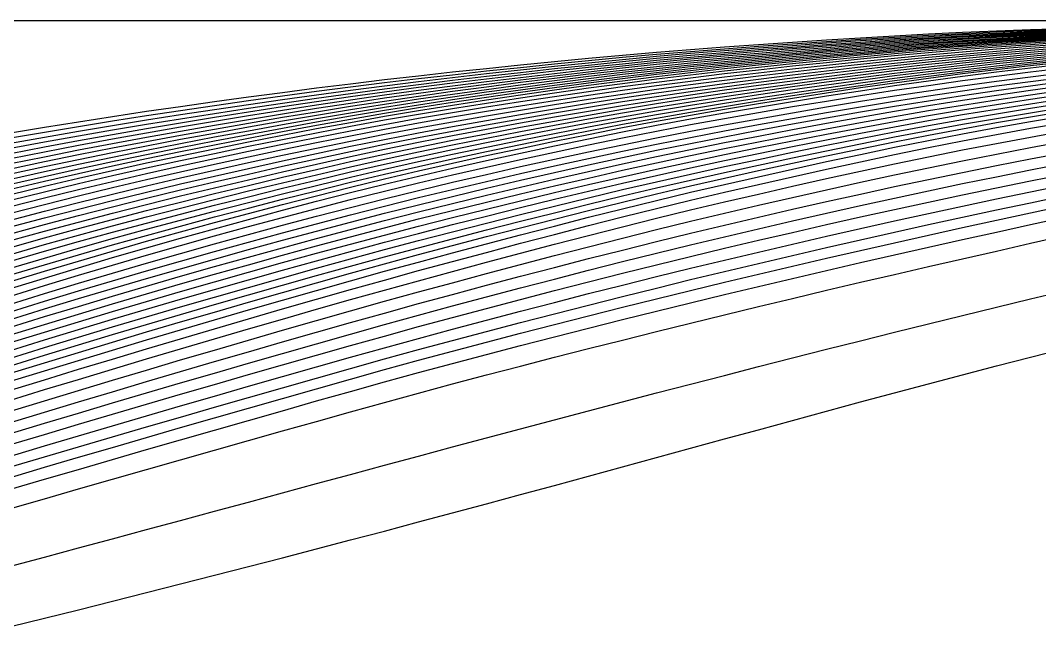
# Model space of a CAD drawing. Header units: metres. Extents: x -42 to 420, y 0 to 297.
# Drawn here: x 197.62 to 218.43, y 92.4 to 104.79 of the extents above; entities that cross this region are included whole.
import ezdxf

# ---------------------------------------------------------------- set-up
doc = ezdxf.new("R2010")
doc.units = ezdxf.units.M
doc.layers.add('DECK', color=7, linetype='Continuous')
doc.layers.add('WATERLINES', color=7, linetype='Continuous')

msp = doc.modelspace()

# ---------------------------------------------------------------- linework, layer by layer
at = {"layer": 'DECK'}
msp.add_line((162, 104.786), (384.222, 104.786), dxfattribs=at)
at = {"layer": 'WATERLINES'}
for points in [[(197.417, 102.489), (198.111, 102.604), (198.806, 102.716), (199.5, 102.824), (200.194, 102.929), (200.889, 103.03), (201.583, 103.128), (202.278, 103.223), (202.972, 103.316), (203.667, 103.406), (204.361, 103.493), (205.056, 103.576), (205.75, 103.656), (206.444, 103.732), (207.139, 103.805), (207.833, 103.877), (208.528, 103.945), (209.222, 104.012), (209.917, 104.075), (210.611, 104.135), (211.306, 104.191), (212, 104.243), (212.694, 104.293), (213.389, 104.341), (214.083, 104.387), (214.778, 104.43), (215.472, 104.471), (216.167, 104.509), (216.861, 104.542), (217.556, 104.571), (218.25, 104.598), (218.944, 104.623)], [(197.417, 102.384), (198.111, 102.504), (198.806, 102.62), (199.5, 102.732), (200.194, 102.841), (200.889, 102.946), (201.583, 103.048), (202.278, 103.147), (202.972, 103.243), (203.667, 103.337), (204.361, 103.427), (205.056, 103.514), (205.75, 103.597), (206.444, 103.676), (207.139, 103.752), (207.833, 103.826), (208.528, 103.897), (209.222, 103.966), (209.917, 104.032), (210.611, 104.094), (211.306, 104.152), (212, 104.207), (212.694, 104.258), (213.389, 104.308), (214.083, 104.356), (214.778, 104.401), (215.472, 104.444), (216.167, 104.483), (216.861, 104.518), (217.556, 104.549), (218.25, 104.578), (218.944, 104.605)], [(197.417, 102.279), (198.111, 102.403), (198.806, 102.524), (199.5, 102.64), (200.194, 102.753), (200.889, 102.862), (201.583, 102.967), (202.278, 103.07), (202.972, 103.17), (203.667, 103.267), (204.361, 103.361), (205.056, 103.451), (205.75, 103.538), (206.444, 103.62), (207.139, 103.698), (207.833, 103.775), (208.528, 103.849), (209.222, 103.92), (209.917, 103.988), (210.611, 104.053), (211.306, 104.114), (212, 104.17), (212.694, 104.223), (213.389, 104.275), (214.083, 104.325), (214.778, 104.372), (215.472, 104.416), (216.167, 104.457), (216.861, 104.495), (217.556, 104.527), (218.25, 104.558), (218.944, 104.587)], [(197.417, 102.174), (198.111, 102.303), (198.806, 102.427), (199.5, 102.548), (200.194, 102.665), (200.889, 102.778), (201.583, 102.887), (202.278, 102.994), (202.972, 103.097), (203.667, 103.198), (204.361, 103.295), (205.056, 103.389), (205.75, 103.478), (206.444, 103.563), (207.139, 103.645), (207.833, 103.724), (208.528, 103.801), (209.222, 103.874), (209.917, 103.945), (210.611, 104.012), (211.306, 104.075), (212, 104.133), (212.694, 104.189), (213.389, 104.242), (214.083, 104.294), (214.778, 104.343), (215.472, 104.389), (216.167, 104.432), (216.861, 104.471), (217.556, 104.506), (218.25, 104.538), (218.944, 104.568)], [(197.417, 102.07), (198.111, 102.202), (198.806, 102.331), (199.5, 102.456), (200.194, 102.577), (200.889, 102.693), (201.583, 102.806), (202.278, 102.917), (202.972, 103.025), (203.667, 103.129), (204.361, 103.23), (205.056, 103.326), (205.75, 103.419), (206.444, 103.507), (207.139, 103.591), (207.833, 103.673), (208.528, 103.752), (209.222, 103.829), (209.917, 103.901), (210.611, 103.971), (211.306, 104.036), (212, 104.096), (212.694, 104.154), (213.389, 104.21), (214.083, 104.263), (214.778, 104.314), (215.472, 104.362), (216.167, 104.406), (216.861, 104.447), (217.556, 104.484), (218.25, 104.517), (218.944, 104.55)], [(197.417, 101.965), (198.111, 102.102), (198.806, 102.235), (199.5, 102.364), (200.194, 102.489), (200.889, 102.609), (201.583, 102.726), (202.278, 102.84), (202.972, 102.952), (203.667, 103.06), (204.361, 103.164), (205.056, 103.264), (205.75, 103.36), (206.444, 103.451), (207.139, 103.538), (207.833, 103.622), (208.528, 103.704), (209.222, 103.783), (209.917, 103.858), (210.611, 103.929), (211.306, 103.997), (212, 104.06), (212.694, 104.119), (213.389, 104.177), (214.083, 104.232), (214.778, 104.285), (215.472, 104.334), (216.167, 104.381), (216.861, 104.423), (217.556, 104.462), (218.25, 104.497), (218.944, 104.531)], [(197.417, 101.86), (198.111, 102.001), (198.806, 102.139), (199.5, 102.272), (200.194, 102.401), (200.889, 102.525), (201.583, 102.646), (202.278, 102.764), (202.972, 102.879), (203.667, 102.99), (204.361, 103.098), (205.056, 103.202), (205.75, 103.3), (206.444, 103.394), (207.139, 103.484), (207.833, 103.572), (208.528, 103.656), (209.222, 103.737), (209.917, 103.815), (210.611, 103.888), (211.306, 103.958), (212, 104.023), (212.694, 104.085), (213.389, 104.144), (214.083, 104.201), (214.778, 104.256), (215.472, 104.307), (216.167, 104.355), (216.861, 104.399), (217.556, 104.44), (218.25, 104.477), (218.944, 104.513)], [(197.417, 101.755), (198.111, 101.901), (198.806, 102.043), (199.5, 102.18), (200.194, 102.313), (200.889, 102.441), (201.583, 102.566), (202.278, 102.687), (202.972, 102.806), (203.667, 102.921), (204.361, 103.032), (205.056, 103.139), (205.75, 103.241), (206.444, 103.338), (207.139, 103.431), (207.833, 103.521), (208.528, 103.608), (209.222, 103.691), (209.917, 103.771), (210.611, 103.847), (211.306, 103.919), (212, 103.986), (212.694, 104.05), (213.389, 104.112), (214.083, 104.171), (214.778, 104.227), (215.472, 104.28), (216.167, 104.33), (216.861, 104.376), (217.556, 104.418), (218.25, 104.457), (218.944, 104.495)], [(197.417, 101.651), (198.111, 101.8), (198.806, 101.946), (199.5, 102.088), (200.194, 102.225), (200.889, 102.357), (201.583, 102.485), (202.278, 102.611), (202.972, 102.733), (203.667, 102.852), (204.361, 102.966), (205.056, 103.077), (205.75, 103.182), (206.444, 103.282), (207.139, 103.377), (207.833, 103.47), (208.528, 103.559), (209.222, 103.646), (209.917, 103.728), (210.611, 103.806), (211.306, 103.88), (212, 103.949), (212.694, 104.015), (213.389, 104.079), (214.083, 104.14), (214.778, 104.198), (215.472, 104.253), (216.167, 104.304), (216.861, 104.352), (217.556, 104.396), (218.25, 104.437), (218.944, 104.476)], [(197.417, 101.545), (198.111, 101.699), (198.806, 101.849), (199.5, 101.995), (200.194, 102.136), (200.889, 102.272), (201.583, 102.404), (202.278, 102.533), (202.972, 102.659), (203.667, 102.782), (204.361, 102.9), (205.056, 103.013), (205.75, 103.122), (206.444, 103.225), (207.139, 103.323), (207.833, 103.418), (208.528, 103.511), (209.222, 103.599), (209.917, 103.684), (210.611, 103.764), (211.306, 103.841), (212, 103.912), (212.694, 103.98), (213.389, 104.045), (214.083, 104.108), (214.778, 104.168), (215.472, 104.225), (216.167, 104.278), (216.861, 104.328), (217.556, 104.373), (218.25, 104.416), (218.944, 104.458)], [(197.417, 101.441), (198.111, 101.599), (198.806, 101.754), (199.5, 101.904), (200.194, 102.049), (200.889, 102.188), (201.583, 102.324), (202.278, 102.457), (202.972, 102.587), (203.667, 102.713), (204.361, 102.835), (205.056, 102.952), (205.75, 103.063), (206.444, 103.169), (207.139, 103.27), (207.833, 103.368), (208.528, 103.463), (209.222, 103.554), (209.917, 103.641), (210.611, 103.724), (211.306, 103.802), (212, 103.876), (212.694, 103.946), (213.389, 104.013), (214.083, 104.078), (214.778, 104.139), (215.472, 104.198), (216.167, 104.253), (216.861, 104.304), (217.556, 104.352), (218.25, 104.396), (218.944, 104.44)], [(197.417, 101.338), (198.111, 101.501), (198.806, 101.66), (199.5, 101.814), (200.194, 101.963), (200.889, 102.107), (201.583, 102.246), (202.278, 102.383), (202.972, 102.517), (203.667, 102.646), (204.361, 102.771), (205.056, 102.892), (205.75, 103.006), (206.444, 103.115), (207.139, 103.219), (207.833, 103.32), (208.528, 103.417), (209.222, 103.51), (209.917, 103.6), (210.611, 103.685), (211.306, 103.765), (212, 103.841), (212.694, 103.913), (213.389, 103.982), (214.083, 104.048), (214.778, 104.112), (215.472, 104.172), (216.167, 104.229), (216.861, 104.282), (217.556, 104.331), (218.25, 104.377), (218.944, 104.422)], [(197.417, 101.231), (198.111, 101.399), (198.806, 101.561), (199.5, 101.719), (200.194, 101.873), (200.889, 102.02), (201.583, 102.164), (202.278, 102.304), (202.972, 102.441), (203.667, 102.575), (204.361, 102.703), (205.056, 102.827), (205.75, 102.945), (206.444, 103.056), (207.139, 103.163), (207.833, 103.267), (208.528, 103.366), (209.222, 103.462), (209.917, 103.554), (210.611, 103.642), (211.306, 103.724), (212, 103.802), (212.694, 103.876), (213.389, 103.948), (214.083, 104.016), (214.778, 104.081), (215.472, 104.143), (216.167, 104.202), (216.861, 104.257), (217.556, 104.308), (218.25, 104.356), (218.944, 104.403)], [(197.417, 101.115), (198.111, 101.286), (198.806, 101.452), (199.5, 101.614), (200.194, 101.771), (200.889, 101.923), (201.583, 102.07), (202.278, 102.214), (202.972, 102.355), (203.667, 102.492), (204.361, 102.624), (205.056, 102.751), (205.75, 102.872), (206.444, 102.987), (207.139, 103.097), (207.833, 103.203), (208.528, 103.306), (209.222, 103.405), (209.917, 103.499), (210.611, 103.589), (211.306, 103.675), (212, 103.755), (212.694, 103.832), (213.389, 103.905), (214.083, 103.976), (214.778, 104.044), (215.472, 104.108), (216.167, 104.169), (216.861, 104.226), (217.556, 104.279), (218.25, 104.329), (218.944, 104.378)], [(197.417, 100.987), (198.111, 101.162), (198.806, 101.332), (199.5, 101.498), (200.194, 101.658), (200.889, 101.813), (201.583, 101.964), (202.278, 102.112), (202.972, 102.256), (203.667, 102.396), (204.361, 102.532), (205.056, 102.662), (205.75, 102.787), (206.444, 102.905), (207.139, 103.018), (207.833, 103.128), (208.528, 103.234), (209.222, 103.336), (209.917, 103.434), (210.611, 103.527), (211.306, 103.615), (212, 103.699), (212.694, 103.778), (213.389, 103.854), (214.083, 103.928), (214.778, 103.998), (215.472, 104.065), (216.167, 104.128), (216.861, 104.188), (217.556, 104.243), (218.25, 104.296), (218.944, 104.347)], [(197.417, 100.849), (198.111, 101.027), (198.806, 101.201), (199.5, 101.37), (200.194, 101.534), (200.889, 101.692), (201.583, 101.847), (202.278, 101.998), (202.972, 102.146), (203.667, 102.29), (204.361, 102.429), (205.056, 102.563), (205.75, 102.691), (206.444, 102.813), (207.139, 102.929), (207.833, 103.043), (208.528, 103.152), (209.222, 103.258), (209.917, 103.359), (210.611, 103.455), (211.306, 103.547), (212, 103.633), (212.694, 103.716), (213.389, 103.796), (214.083, 103.872), (214.778, 103.946), (215.472, 104.015), (216.167, 104.082), (216.861, 104.144), (217.556, 104.202), (218.25, 104.257), (218.944, 104.31)], [(197.417, 100.707), (198.111, 100.888), (198.806, 101.066), (199.5, 101.238), (200.194, 101.405), (200.889, 101.567), (201.583, 101.725), (202.278, 101.88), (202.972, 102.031), (203.667, 102.179), (204.361, 102.321), (205.056, 102.459), (205.75, 102.59), (206.444, 102.716), (207.139, 102.836), (207.833, 102.953), (208.528, 103.066), (209.222, 103.175), (209.917, 103.28), (210.611, 103.38), (211.306, 103.475), (212, 103.565), (212.694, 103.651), (213.389, 103.734), (214.083, 103.814), (214.778, 103.89), (215.472, 103.963), (216.167, 104.032), (216.861, 104.097), (217.556, 104.158), (218.25, 104.216), (218.944, 104.272)], [(197.417, 100.566), (198.111, 100.751), (198.806, 100.932), (199.5, 101.108), (200.194, 101.278), (200.889, 101.444), (201.583, 101.605), (202.278, 101.763), (202.972, 101.918), (203.667, 102.069), (204.361, 102.215), (205.056, 102.356), (205.75, 102.491), (206.444, 102.62), (207.139, 102.744), (207.833, 102.865), (208.528, 102.981), (209.222, 103.094), (209.917, 103.202), (210.611, 103.306), (211.306, 103.404), (212, 103.497), (212.694, 103.587), (213.389, 103.673), (214.083, 103.756), (214.778, 103.836), (215.472, 103.912), (216.167, 103.984), (216.861, 104.052), (217.556, 104.115), (218.25, 104.175), (218.944, 104.234)], [(197.417, 100.427), (198.111, 100.615), (198.806, 100.799), (199.5, 100.978), (200.194, 101.153), (200.889, 101.322), (201.583, 101.486), (202.278, 101.648), (202.972, 101.806), (203.667, 101.961), (204.361, 102.11), (205.056, 102.255), (205.75, 102.394), (206.444, 102.526), (207.139, 102.654), (207.833, 102.778), (208.528, 102.898), (209.222, 103.014), (209.917, 103.126), (210.611, 103.232), (211.306, 103.334), (212, 103.431), (212.694, 103.524), (213.389, 103.613), (214.083, 103.699), (214.778, 103.782), (215.472, 103.861), (216.167, 103.936), (216.861, 104.007), (217.556, 104.073), (218.25, 104.136), (218.944, 104.197)], [(197.417, 100.287), (198.111, 100.479), (198.806, 100.666), (199.5, 100.849), (200.194, 101.026), (200.889, 101.199), (201.583, 101.367), (202.278, 101.532), (202.972, 101.694), (203.667, 101.852), (204.361, 102.005), (205.056, 102.153), (205.75, 102.295), (206.444, 102.431), (207.139, 102.562), (207.833, 102.69), (208.528, 102.814), (209.222, 102.933), (209.917, 103.048), (210.611, 103.159), (211.306, 103.264), (212, 103.364), (212.694, 103.46), (213.389, 103.553), (214.083, 103.642), (214.778, 103.728), (215.472, 103.81), (216.167, 103.888), (216.861, 103.961), (217.556, 104.03), (218.25, 104.096), (218.944, 104.159)], [(197.417, 100.147), (198.111, 100.342), (198.806, 100.533), (199.5, 100.719), (200.194, 100.9), (200.889, 101.076), (201.583, 101.248), (202.278, 101.416), (202.972, 101.582), (203.667, 101.743), (204.361, 101.9), (205.056, 102.051), (205.75, 102.197), (206.444, 102.337), (207.139, 102.471), (207.833, 102.602), (208.528, 102.73), (209.222, 102.853), (209.917, 102.971), (210.611, 103.085), (211.306, 103.194), (212, 103.297), (212.694, 103.396), (213.389, 103.492), (214.083, 103.585), (214.778, 103.674), (215.472, 103.759), (216.167, 103.84), (216.861, 103.916), (217.556, 103.988), (218.25, 104.056), (218.944, 104.121)], [(197.417, 100.007), (198.111, 100.205), (198.806, 100.4), (199.5, 100.589), (200.194, 100.774), (200.889, 100.953), (201.583, 101.129), (202.278, 101.301), (202.972, 101.47), (203.667, 101.634), (204.361, 101.795), (205.056, 101.95), (205.75, 102.099), (206.444, 102.242), (207.139, 102.381), (207.833, 102.515), (208.528, 102.646), (209.222, 102.773), (209.917, 102.895), (210.611, 103.012), (211.306, 103.124), (212, 103.231), (212.694, 103.333), (213.389, 103.432), (214.083, 103.528), (214.778, 103.621), (215.472, 103.709), (216.167, 103.792), (216.861, 103.872), (217.556, 103.946), (218.25, 104.016), (218.944, 104.084)], [(197.417, 99.867), (198.111, 100.069), (198.806, 100.266), (199.5, 100.459), (200.194, 100.647), (200.889, 100.83), (201.583, 101.009), (202.278, 101.185), (202.972, 101.357), (203.667, 101.525), (204.361, 101.689), (205.056, 101.847), (205.75, 102), (206.444, 102.147), (207.139, 102.289), (207.833, 102.427), (208.528, 102.561), (209.222, 102.692), (209.917, 102.817), (210.611, 102.938), (211.306, 103.054), (212, 103.163), (212.694, 103.269), (213.389, 103.372), (214.083, 103.471), (214.778, 103.566), (215.472, 103.657), (216.167, 103.744), (216.861, 103.826), (217.556, 103.902), (218.25, 103.976), (218.944, 104.046)], [(197.417, 99.726), (198.111, 99.931), (198.806, 100.132), (199.5, 100.328), (200.194, 100.52), (200.889, 100.706), (201.583, 100.888), (202.278, 101.067), (202.972, 101.243), (203.667, 101.414), (204.361, 101.582), (205.056, 101.744), (205.75, 101.9), (206.444, 102.05), (207.139, 102.195), (207.833, 102.337), (208.528, 102.475), (209.222, 102.609), (209.917, 102.738), (210.611, 102.862), (211.306, 102.981), (212, 103.094), (212.694, 103.203), (213.389, 103.309), (214.083, 103.411), (214.778, 103.51), (215.472, 103.604), (216.167, 103.694), (216.861, 103.778), (217.556, 103.858), (218.25, 103.933), (218.944, 104.007)], [(197.417, 99.587), (198.111, 99.795), (198.806, 100), (199.5, 100.2), (200.194, 100.395), (200.889, 100.584), (201.583, 100.77), (202.278, 100.953), (202.972, 101.132), (203.667, 101.307), (204.361, 101.478), (205.056, 101.644), (205.75, 101.804), (206.444, 101.957), (207.139, 102.106), (207.833, 102.252), (208.528, 102.393), (209.222, 102.531), (209.917, 102.663), (210.611, 102.791), (211.306, 102.913), (212, 103.03), (212.694, 103.142), (213.389, 103.251), (214.083, 103.356), (214.778, 103.458), (215.472, 103.555), (216.167, 103.648), (216.861, 103.735), (217.556, 103.817), (218.25, 103.895), (218.944, 103.971)], [(197.417, 99.45), (198.111, 99.662), (198.806, 99.87), (199.5, 100.074), (200.194, 100.273), (200.889, 100.467), (201.583, 100.656), (202.278, 100.843), (202.972, 101.026), (203.667, 101.205), (204.361, 101.38), (205.056, 101.549), (205.75, 101.713), (206.444, 101.87), (207.139, 102.023), (207.833, 102.172), (208.528, 102.317), (209.222, 102.458), (209.917, 102.595), (210.611, 102.726), (211.306, 102.852), (212, 102.971), (212.694, 103.087), (213.389, 103.199), (214.083, 103.308), (214.778, 103.412), (215.472, 103.513), (216.167, 103.608), (216.861, 103.698), (217.556, 103.783), (218.25, 103.864), (218.944, 103.942)], [(197.417, 99.307), (198.111, 99.522), (198.806, 99.733), (199.5, 99.94), (200.194, 100.142), (200.889, 100.339), (201.583, 100.531), (202.278, 100.721), (202.972, 100.907), (203.667, 101.09), (204.361, 101.267), (205.056, 101.44), (205.75, 101.607), (206.444, 101.768), (207.139, 101.924), (207.833, 102.076), (208.528, 102.225), (209.222, 102.369), (209.917, 102.509), (210.611, 102.644), (211.306, 102.773), (212, 102.896), (212.694, 103.015), (213.389, 103.13), (214.083, 103.242), (214.778, 103.35), (215.472, 103.453), (216.167, 103.552), (216.861, 103.645), (217.556, 103.732), (218.25, 103.815), (218.944, 103.896)], [(197.417, 99.152), (198.111, 99.368), (198.806, 99.58), (199.5, 99.787), (200.194, 99.99), (200.889, 100.188), (201.583, 100.382), (202.278, 100.573), (202.972, 100.761), (203.667, 100.945), (204.361, 101.124), (205.056, 101.299), (205.75, 101.468), (206.444, 101.631), (207.139, 101.79), (207.833, 101.945), (208.528, 102.097), (209.222, 102.244), (209.917, 102.387), (210.611, 102.524), (211.306, 102.657), (212, 102.783), (212.694, 102.905), (213.389, 103.024), (214.083, 103.139), (214.778, 103.25), (215.472, 103.357), (216.167, 103.459), (216.861, 103.555), (217.556, 103.646), (218.25, 103.732), (218.944, 103.816)], [(197.417, 98.992), (198.111, 99.207), (198.806, 99.418), (199.5, 99.625), (200.194, 99.828), (200.889, 100.026), (201.583, 100.221), (202.278, 100.413), (202.972, 100.601), (203.667, 100.786), (204.361, 100.967), (205.056, 101.143), (205.75, 101.314), (206.444, 101.479), (207.139, 101.64), (207.833, 101.798), (208.528, 101.952), (209.222, 102.102), (209.917, 102.247), (210.611, 102.388), (211.306, 102.523), (212, 102.653), (212.694, 102.778), (213.389, 102.9), (214.083, 103.018), (214.778, 103.133), (215.472, 103.243), (216.167, 103.349), (216.861, 103.448), (217.556, 103.543), (218.25, 103.632), (218.944, 103.719)], [(197.417, 98.833), (198.111, 99.048), (198.806, 99.259), (199.5, 99.467), (200.194, 99.67), (200.889, 99.869), (201.583, 100.064), (202.278, 100.257), (202.972, 100.447), (203.667, 100.633), (204.361, 100.815), (205.056, 100.993), (205.75, 101.166), (206.444, 101.333), (207.139, 101.496), (207.833, 101.656), (208.528, 101.813), (209.222, 101.966), (209.917, 102.114), (210.611, 102.257), (211.306, 102.396), (212, 102.529), (212.694, 102.657), (213.389, 102.782), (214.083, 102.904), (214.778, 103.022), (215.472, 103.136), (216.167, 103.245), (216.861, 103.348), (217.556, 103.446), (218.25, 103.539), (218.944, 103.629)], [(197.417, 98.676), (198.111, 98.891), (198.806, 99.103), (199.5, 99.311), (200.194, 99.515), (200.889, 99.714), (201.583, 99.911), (202.278, 100.105), (202.972, 100.296), (203.667, 100.483), (204.361, 100.667), (205.056, 100.847), (205.75, 101.021), (206.444, 101.191), (207.139, 101.357), (207.833, 101.519), (208.528, 101.678), (209.222, 101.834), (209.917, 101.985), (210.611, 102.132), (211.306, 102.273), (212, 102.409), (212.694, 102.541), (213.389, 102.67), (214.083, 102.795), (214.778, 102.916), (215.472, 103.033), (216.167, 103.145), (216.861, 103.252), (217.556, 103.353), (218.25, 103.449), (218.944, 103.543)], [(197.417, 98.519), (198.111, 98.734), (198.806, 98.945), (199.5, 99.153), (200.194, 99.358), (200.889, 99.558), (201.583, 99.756), (202.278, 99.951), (202.972, 100.143), (203.667, 100.332), (204.361, 100.517), (205.056, 100.699), (205.75, 100.875), (206.444, 101.047), (207.139, 101.215), (207.833, 101.38), (208.528, 101.542), (209.222, 101.701), (209.917, 101.855), (210.611, 102.004), (211.306, 102.149), (212, 102.288), (212.694, 102.423), (213.389, 102.555), (214.083, 102.684), (214.778, 102.808), (215.472, 102.929), (216.167, 103.044), (216.861, 103.155), (217.556, 103.259), (218.25, 103.358), (218.944, 103.455)], [(197.417, 98.361), (198.111, 98.576), (198.806, 98.787), (199.5, 98.996), (200.194, 99.201), (200.889, 99.402), (201.583, 99.6), (202.278, 99.796), (202.972, 99.99), (203.667, 100.18), (204.361, 100.367), (205.056, 100.55), (205.75, 100.729), (206.444, 100.902), (207.139, 101.073), (207.833, 101.24), (208.528, 101.405), (209.222, 101.566), (209.917, 101.723), (210.611, 101.876), (211.306, 102.024), (212, 102.166), (212.694, 102.304), (213.389, 102.439), (214.083, 102.571), (214.778, 102.7), (215.472, 102.823), (216.167, 102.942), (216.861, 103.056), (217.556, 103.163), (218.25, 103.266), (218.944, 103.366)], [(197.417, 98.204), (198.111, 98.418), (198.806, 98.63), (199.5, 98.839), (200.194, 99.044), (200.889, 99.246), (201.583, 99.445), (202.278, 99.642), (202.972, 99.837), (203.667, 100.029), (204.361, 100.217), (205.056, 100.402), (205.75, 100.582), (206.444, 100.758), (207.139, 100.931), (207.833, 101.101), (208.528, 101.269), (209.222, 101.433), (209.917, 101.593), (210.611, 101.748), (211.306, 101.899), (212, 102.044), (212.694, 102.186), (213.389, 102.325), (214.083, 102.46), (214.778, 102.592), (215.472, 102.719), (216.167, 102.841), (216.861, 102.958), (217.556, 103.069), (218.25, 103.175), (218.944, 103.278)], [(197.417, 98.046), (198.111, 98.26), (198.806, 98.472), (199.5, 98.681), (200.194, 98.887), (200.889, 99.09), (201.583, 99.29), (202.278, 99.488), (202.972, 99.684), (203.667, 99.877), (204.361, 100.067), (205.056, 100.253), (205.75, 100.436), (206.444, 100.614), (207.139, 100.789), (207.833, 100.962), (208.528, 101.132), (209.222, 101.298), (209.917, 101.461), (210.611, 101.62), (211.306, 101.774), (212, 101.922), (212.694, 102.067), (213.389, 102.209), (214.083, 102.348), (214.778, 102.483), (215.472, 102.614), (216.167, 102.739), (216.861, 102.86), (217.556, 102.974), (218.25, 103.083), (218.944, 103.19)], [(197.417, 97.887), (198.111, 98.101), (198.806, 98.313), (199.5, 98.523), (200.194, 98.729), (200.889, 98.933), (201.583, 99.134), (202.278, 99.333), (202.972, 99.53), (203.667, 99.724), (204.361, 99.916), (205.056, 100.104), (205.75, 100.288), (206.444, 100.468), (207.139, 100.646), (207.833, 100.821), (208.528, 100.994), (209.222, 101.163), (209.917, 101.329), (210.611, 101.49), (211.306, 101.647), (212, 101.799), (212.694, 101.947), (213.389, 102.092), (214.083, 102.234), (214.778, 102.373), (215.472, 102.507), (216.167, 102.636), (216.861, 102.76), (217.556, 102.877), (218.25, 102.99), (218.944, 103.1)], [(197.417, 97.73), (198.111, 97.945), (198.806, 98.157), (199.5, 98.367), (200.194, 98.574), (200.889, 98.778), (201.583, 98.98), (202.278, 99.18), (202.972, 99.378), (203.667, 99.574), (204.361, 99.767), (205.056, 99.957), (205.75, 100.143), (206.444, 100.326), (207.139, 100.505), (207.833, 100.683), (208.528, 100.858), (209.222, 101.031), (209.917, 101.199), (210.611, 101.364), (211.306, 101.524), (212, 101.679), (212.694, 101.83), (213.389, 101.979), (214.083, 102.124), (214.778, 102.266), (215.472, 102.404), (216.167, 102.536), (216.861, 102.663), (217.556, 102.784), (218.25, 102.9), (218.944, 103.013)], [(197.417, 97.577), (198.111, 97.791), (198.806, 98.003), (199.5, 98.213), (200.194, 98.421), (200.889, 98.626), (201.583, 98.829), (202.278, 99.03), (202.972, 99.23), (203.667, 99.427), (204.361, 99.621), (205.056, 99.813), (205.75, 100.002), (206.444, 100.186), (207.139, 100.369), (207.833, 100.549), (208.528, 100.727), (209.222, 100.903), (209.917, 101.075), (210.611, 101.242), (211.306, 101.406), (212, 101.564), (212.694, 101.718), (213.389, 101.87), (214.083, 102.02), (214.778, 102.165), (215.472, 102.306), (216.167, 102.442), (216.861, 102.573), (217.556, 102.697), (218.25, 102.816), (218.944, 102.932)], [(197.417, 97.415), (198.111, 97.629), (198.806, 97.842), (199.5, 98.052), (200.194, 98.26), (200.889, 98.466), (201.583, 98.669), (202.278, 98.872), (202.972, 99.072), (203.667, 99.271), (204.361, 99.467), (205.056, 99.66), (205.75, 99.85), (206.444, 100.037), (207.139, 100.221), (207.833, 100.404), (208.528, 100.585), (209.222, 100.763), (209.917, 100.938), (210.611, 101.108), (211.306, 101.275), (212, 101.436), (212.694, 101.593), (213.389, 101.748), (214.083, 101.901), (214.778, 102.049), (215.472, 102.194), (216.167, 102.333), (216.861, 102.467), (217.556, 102.595), (218.25, 102.717), (218.944, 102.837)], [(197.417, 97.233), (198.111, 97.447), (198.806, 97.659), (199.5, 97.869), (200.194, 98.078), (200.889, 98.283), (201.583, 98.487), (202.278, 98.69), (202.972, 98.892), (203.667, 99.091), (204.361, 99.288), (205.056, 99.482), (205.75, 99.674), (206.444, 99.862), (207.139, 100.048), (207.833, 100.232), (208.528, 100.414), (209.222, 100.594), (209.917, 100.77), (210.611, 100.943), (211.306, 101.111), (212, 101.275), (212.694, 101.435), (213.389, 101.592), (214.083, 101.747), (214.778, 101.898), (215.472, 102.045), (216.167, 102.187), (216.861, 102.324), (217.556, 102.455), (218.25, 102.581), (218.944, 102.703)], [(197.417, 97.03), (198.111, 97.243), (198.806, 97.454), (199.5, 97.664), (200.194, 97.872), (200.889, 98.077), (201.583, 98.281), (202.278, 98.484), (202.972, 98.685), (203.667, 98.885), (204.361, 99.082), (205.056, 99.277), (205.75, 99.469), (206.444, 99.658), (207.139, 99.844), (207.833, 100.029), (208.528, 100.212), (209.222, 100.392), (209.917, 100.569), (210.611, 100.743), (211.306, 100.913), (212, 101.077), (212.694, 101.239), (213.389, 101.398), (214.083, 101.554), (214.778, 101.707), (215.472, 101.856), (216.167, 102.001), (216.861, 102.14), (217.556, 102.274), (218.25, 102.403), (218.944, 102.528)], [(197.417, 96.806), (198.111, 97.018), (198.806, 97.228), (199.5, 97.437), (200.194, 97.644), (200.889, 97.849), (201.583, 98.053), (202.278, 98.255), (202.972, 98.456), (203.667, 98.655), (204.361, 98.853), (205.056, 99.048), (205.75, 99.239), (206.444, 99.428), (207.139, 99.614), (207.833, 99.799), (208.528, 99.981), (209.222, 100.161), (209.917, 100.339), (210.611, 100.512), (211.306, 100.682), (212, 100.847), (212.694, 101.01), (213.389, 101.169), (214.083, 101.327), (214.778, 101.481), (215.472, 101.631), (216.167, 101.777), (216.861, 101.919), (217.556, 102.055), (218.25, 102.187), (218.944, 102.316)], [(197.417, 96.575), (198.111, 96.785), (198.806, 96.994), (199.5, 97.202), (200.194, 97.409), (200.889, 97.613), (201.583, 97.815), (202.278, 98.017), (202.972, 98.218), (203.667, 98.417), (204.361, 98.614), (205.056, 98.808), (205.75, 99), (206.444, 99.188), (207.139, 99.374), (207.833, 99.558), (208.528, 99.739), (209.222, 99.919), (209.917, 100.095), (210.611, 100.268), (211.306, 100.438), (212, 100.604), (212.694, 100.767), (213.389, 100.927), (214.083, 101.085), (214.778, 101.239), (215.472, 101.391), (216.167, 101.538), (216.861, 101.682), (217.556, 101.821), (218.25, 101.956), (218.944, 102.088)], [(197.417, 96.347), (198.111, 96.556), (198.806, 96.765), (199.5, 96.972), (200.194, 97.177), (200.889, 97.38), (201.583, 97.582), (202.278, 97.783), (202.972, 97.984), (203.667, 98.182), (204.361, 98.379), (205.056, 98.573), (205.75, 98.765), (206.444, 98.953), (207.139, 99.138), (207.833, 99.321), (208.528, 99.503), (209.222, 99.681), (209.917, 99.858), (210.611, 100.031), (211.306, 100.2), (212, 100.366), (212.694, 100.53), (213.389, 100.691), (214.083, 100.849), (214.778, 101.005), (215.472, 101.157), (216.167, 101.306), (216.861, 101.452), (217.556, 101.593), (218.25, 101.731), (218.944, 101.867)], [(197.417, 96.12), (198.111, 96.328), (198.806, 96.535), (199.5, 96.741), (200.194, 96.945), (200.889, 97.148), (201.583, 97.349), (202.278, 97.55), (202.972, 97.75), (203.667, 97.948), (204.361, 98.145), (205.056, 98.339), (205.75, 98.53), (206.444, 98.718), (207.139, 98.903), (207.833, 99.086), (208.528, 99.267), (209.222, 99.445), (209.917, 99.621), (210.611, 99.794), (211.306, 99.964), (212, 100.13), (212.694, 100.294), (213.389, 100.456), (214.083, 100.615), (214.778, 100.772), (215.472, 100.926), (216.167, 101.076), (216.861, 101.224), (217.556, 101.368), (218.25, 101.509), (218.944, 101.648)], [(197.417, 95.888), (198.111, 96.095), (198.806, 96.301), (199.5, 96.506), (200.194, 96.71), (200.889, 96.911), (201.583, 97.112), (202.278, 97.312), (202.972, 97.512), (203.667, 97.71), (204.361, 97.906), (205.056, 98.1), (205.75, 98.291), (206.444, 98.479), (207.139, 98.663), (207.833, 98.846), (208.528, 99.026), (209.222, 99.204), (209.917, 99.38), (210.611, 99.553), (211.306, 99.723), (212, 99.89), (212.694, 100.054), (213.389, 100.217), (214.083, 100.377), (214.778, 100.534), (215.472, 100.689), (216.167, 100.842), (216.861, 100.991), (217.556, 101.138), (218.25, 101.282), (218.944, 101.425)], [(197.417, 95.664), (198.111, 95.87), (198.806, 96.075), (199.5, 96.279), (200.194, 96.482), (200.889, 96.683), (201.583, 96.883), (202.278, 97.083), (202.972, 97.282), (203.667, 97.48), (204.361, 97.676), (205.056, 97.87), (205.75, 98.061), (206.444, 98.248), (207.139, 98.432), (207.833, 98.614), (208.528, 98.794), (209.222, 98.972), (209.917, 99.147), (210.611, 99.319), (211.306, 99.49), (212, 99.657), (212.694, 99.822), (213.389, 99.985), (214.083, 100.146), (214.778, 100.304), (215.472, 100.46), (216.167, 100.614), (216.861, 100.766), (217.556, 100.915), (218.25, 101.062), (218.944, 101.208)], [(197.417, 95.452), (198.111, 95.657), (198.806, 95.861), (199.5, 96.065), (200.194, 96.267), (200.889, 96.467), (201.583, 96.666), (202.278, 96.866), (202.972, 97.065), (203.667, 97.262), (204.361, 97.458), (205.056, 97.652), (205.75, 97.843), (206.444, 98.03), (207.139, 98.214), (207.833, 98.395), (208.528, 98.575), (209.222, 98.752), (209.917, 98.926), (210.611, 99.099), (211.306, 99.269), (212, 99.436), (212.694, 99.602), (213.389, 99.765), (214.083, 99.927), (214.778, 100.086), (215.472, 100.243), (216.167, 100.398), (216.861, 100.552), (217.556, 100.703), (218.25, 100.853), (218.944, 101.002)], [(197.417, 95.209), (198.111, 95.412), (198.806, 95.615), (199.5, 95.818), (200.194, 96.019), (200.889, 96.218), (201.583, 96.417), (202.278, 96.616), (202.972, 96.814), (203.667, 97.012), (204.361, 97.207), (205.056, 97.401), (205.75, 97.591), (206.444, 97.778), (207.139, 97.962), (207.833, 98.143), (208.528, 98.322), (209.222, 98.498), (209.917, 98.673), (210.611, 98.845), (211.306, 99.015), (212, 99.184), (212.694, 99.35), (213.389, 99.514), (214.083, 99.676), (214.778, 99.837), (215.472, 99.996), (216.167, 100.153), (216.861, 100.308), (217.556, 100.462), (218.25, 100.615), (218.944, 100.768)], [(197.417, 94.816), (198.111, 95.016), (198.806, 95.216), (199.5, 95.415), (200.194, 95.614), (200.889, 95.811), (201.583, 96.007), (202.278, 96.204), (202.972, 96.401), (203.667, 96.596), (204.361, 96.791), (205.056, 96.983), (205.75, 97.173), (206.444, 97.36), (207.139, 97.543), (207.833, 97.725), (208.528, 97.904), (209.222, 98.081), (209.917, 98.257), (210.611, 98.43), (211.306, 98.602), (212, 98.773), (212.694, 98.941), (213.389, 99.108), (214.083, 99.273), (214.778, 99.436), (215.472, 99.598), (216.167, 99.758), (216.861, 99.917), (217.556, 100.075), (218.25, 100.233), (218.944, 100.39)], [(197.417, 93.638), (198.111, 93.825), (198.806, 94.011), (199.5, 94.199), (200.194, 94.386), (200.889, 94.573), (201.583, 94.76), (202.278, 94.948), (202.972, 95.136), (203.667, 95.325), (204.361, 95.513), (205.056, 95.701), (205.75, 95.888), (206.444, 96.074), (207.139, 96.259), (207.833, 96.444), (208.528, 96.628), (209.222, 96.811), (209.917, 96.994), (210.611, 97.176), (211.306, 97.356), (212, 97.535), (212.694, 97.713), (213.389, 97.891), (214.083, 98.068), (214.778, 98.243), (215.472, 98.417), (216.167, 98.59), (216.861, 98.761), (217.556, 98.93), (218.25, 99.098), (218.944, 99.265)], [(197.417, 92.403), (198.111, 92.575), (198.806, 92.748), (199.5, 92.922), (200.194, 93.097), (200.889, 93.274), (201.583, 93.451), (202.278, 93.63), (202.972, 93.81), (203.667, 93.991), (204.361, 94.173), (205.056, 94.356), (205.75, 94.54), (206.444, 94.725), (207.139, 94.911), (207.833, 95.099), (208.528, 95.288), (209.222, 95.478), (209.917, 95.669), (210.611, 95.859), (211.306, 96.048), (212, 96.237), (212.694, 96.425), (213.389, 96.614), (214.083, 96.803), (214.778, 96.992), (215.472, 97.179), (216.167, 97.365), (216.861, 97.548), (217.556, 97.728), (218.25, 97.907), (218.944, 98.085)]]:
    msp.add_lwpolyline(points, dxfattribs=at)

doc.saveas('drawing.dxf')
